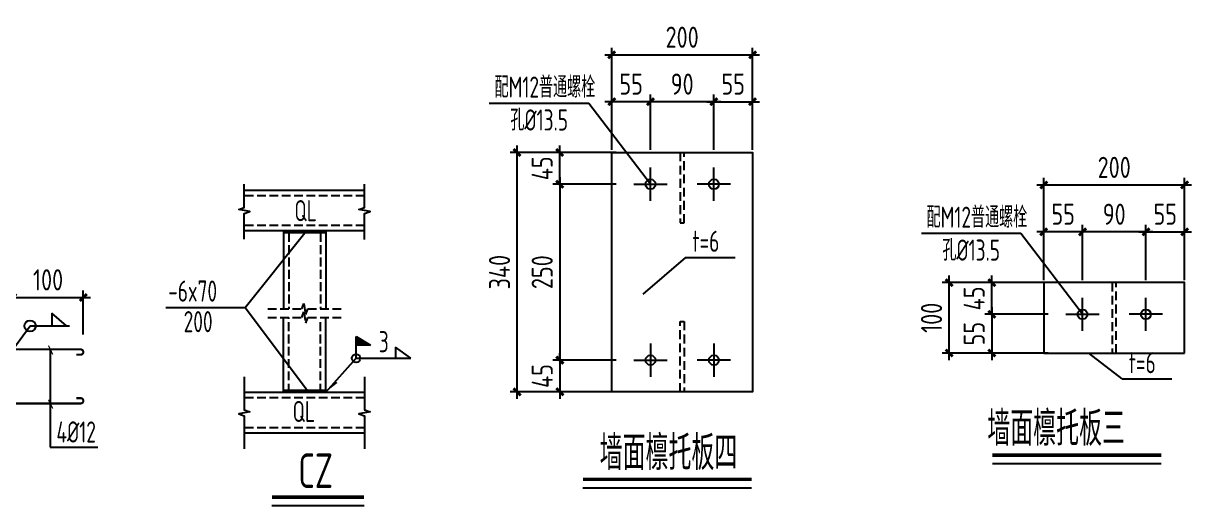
# Model space of a CAD drawing. Extents: x 180850 to 1400258, y 48356 to 327067.
# Drawn here: x 1119309 to 1152494, y 163313 to 177015 of the extents above; entities that cross this region are included whole.
import ezdxf

# ---------------------------------------------------------------- set-up
doc = ezdxf.new("R2010")
doc.units = 0
doc.header["$LTSCALE"] = 1000
for name, pattern in [('CONTINOUS', [0]), ('DASH', [0.35, 0.25, -0.1]), ('DASHED', [0.75, 0.5, -0.25])]:
    doc.linetypes.add(name, pattern=pattern)
for name, color, linetype in [('4', 4, 'CONTINOUS'), ('AXIS', 3, 'Continuous'), ('AXIS_DIM', 3, 'Continuous'), ('DIM', 146, 'Continuous'), ('PUB_TEXT', 7, 'Continuous'), ('PZ', 202, 'Continuous'), ('REIN', 1, 'Continuous'), ('TEXT', 7, 'Continuous'), ('THIN', 7, 'Continuous'), ('YCX', 90, 'Continuous'), ('板', 243, 'Continuous'), ('框线', 252, 'Continuous')]:
    doc.layers.add(name, color=color, linetype=linetype)
doc.styles.add('TSSD_Dimension', font='Tssdeng.shx', dxfattribs={"width": 0.8, "bigfont": 'hztxt.shx'})
doc.styles.add('标准字体', font='tssdeng.shx', dxfattribs={"width": 0.7, "bigfont": 'tssdchn.shx'})
doc.dimstyles.new('TSSD_20_200', dxfattribs={"dimtxt": 600, "dimasz": 200, "dimexe": 200, "dimexo": 500, "dimgap": 200, "dimtad": 1, "dimdec": 0, "dimlfac": 0.05, "dimzin": 0, "dimdsep": 46, "dimtxsty": 'TSSD_Dimension', "dimblk": 'ARCHTICK', "dimblk1": 'ARCHTICK', "dimblk2": 'ARCHTICK', "dimcen": 0, "dimdle": 200, "dimclrt": 7, "dimadec": 0, "dimazin": 0, "dimtfac": 1, "dimtdec": 0, "dimtix": 1, "dimtmove": 2, "dimatfit": 3, "dimfxl": 1, "dimtolj": 1, "dimtzin": 0, "dimarcsym": 0})

# ---------------------------------------------------------------- blocks, each defined once
blk = doc.blocks.new('_ARROW')
blk.add_solid([(0, 0), (-1, 0.1), (-1, -0.1)])
blk = doc.blocks.new('_ArchTick')
at = {"color": 0, "linetype": 'ByBlock', "const_width": 0.4}
blk.add_lwpolyline([(-0.5, -0.5), (0.5, 0.5)], dxfattribs=at)
blk = doc.blocks.new('*D581')
at = {"layer": 'AXIS', "color": 0, "linetype": 'ByBlock', "lineweight": -2, "transparency": 16777216}
for p, q in [((1151194, 169721), (1151194, 171292)), ((1152294, 169721), (1152294, 171292)), ((1150994, 171092), (1152494, 171092))]:
    blk.add_line(p, q, dxfattribs=at)
at = {"layer": 'Defpoints', "color": 0, "linetype": 'ByBlock', "transparency": 16777216}
for p in [(1152294, 171092), (1151194, 169221), (1152294, 169221)]:
    blk.add_point(p, dxfattribs=at)
at = {"layer": 'AXIS', "color": 0, "linetype": 'ByBlock', "lineweight": -2, "transparency": 16777216, "xscale": 200, "yscale": 200, "zscale": 200, "rotation": 180}
blk.add_blockref('_ArchTick', (1151194, 171092), dxfattribs=at)
at = {"layer": 'AXIS', "color": 0, "linetype": 'ByBlock', "lineweight": -2, "transparency": 16777216, "xscale": 200, "yscale": 200, "zscale": 200}
blk.add_blockref('_ArchTick', (1152294, 171092), dxfattribs=at)
at = {"layer": 'AXIS', "color": 7, "linetype": 'ByBlock', "transparency": 16777216, "insert": (1151744, 171592), "char_height": 600, "attachment_point": 5, "style": 'TSSD_Dimension'}
blk.add_mtext('\\A1;55', dxfattribs=at)
blk = doc.blocks.new('*D582')
at = {"layer": 'AXIS', "color": 0, "linetype": 'ByBlock', "lineweight": -2, "transparency": 16777216}
for p, q in [((1149394, 169721), (1149394, 171292)), ((1151194, 169721), (1151194, 171292)), ((1151394, 171092), (1149194, 171092))]:
    blk.add_line(p, q, dxfattribs=at)
at = {"layer": 'Defpoints', "color": 0, "linetype": 'ByBlock', "transparency": 16777216}
for p in [(1149394, 171092), (1149394, 169221), (1151194, 169221)]:
    blk.add_point(p, dxfattribs=at)
at = {"layer": 'AXIS', "color": 0, "linetype": 'ByBlock', "lineweight": -2, "transparency": 16777216, "xscale": 200, "yscale": 200, "zscale": 200, "rotation": 180}
blk.add_blockref('_ArchTick', (1149394, 171092), dxfattribs=at)
at = {"layer": 'AXIS', "color": 0, "linetype": 'ByBlock', "lineweight": -2, "transparency": 16777216, "xscale": 200, "yscale": 200, "zscale": 200}
blk.add_blockref('_ArchTick', (1151194, 171092), dxfattribs=at)
at = {"layer": 'AXIS', "color": 7, "linetype": 'ByBlock', "transparency": 16777216, "insert": (1150294, 171592), "char_height": 600, "attachment_point": 5, "style": 'TSSD_Dimension'}
blk.add_mtext('\\A1;90', dxfattribs=at)
blk = doc.blocks.new('*D583')
at = {"layer": 'AXIS', "color": 0, "linetype": 'ByBlock', "lineweight": -2, "transparency": 16777216}
for p, q in [((1148294, 169721), (1148294, 171292)), ((1149394, 169721), (1149394, 171292)), ((1149594, 171092), (1148094, 171092))]:
    blk.add_line(p, q, dxfattribs=at)
at = {"layer": 'Defpoints', "color": 0, "linetype": 'ByBlock', "transparency": 16777216}
for p in [(1148294, 171092), (1148294, 169221), (1149394, 169221)]:
    blk.add_point(p, dxfattribs=at)
at = {"layer": 'AXIS', "color": 0, "linetype": 'ByBlock', "lineweight": -2, "transparency": 16777216, "xscale": 200, "yscale": 200, "zscale": 200, "rotation": 180}
blk.add_blockref('_ArchTick', (1148294, 171092), dxfattribs=at)
at = {"layer": 'AXIS', "color": 0, "linetype": 'ByBlock', "lineweight": -2, "transparency": 16777216, "xscale": 200, "yscale": 200, "zscale": 200}
blk.add_blockref('_ArchTick', (1149394, 171092), dxfattribs=at)
at = {"layer": 'AXIS', "color": 7, "linetype": 'ByBlock', "transparency": 16777216, "insert": (1148844, 171592), "char_height": 600, "attachment_point": 5, "style": 'TSSD_Dimension'}
blk.add_mtext('\\A1;55', dxfattribs=at)
blk = doc.blocks.new('*D584')
at = {"layer": 'AXIS', "color": 0, "linetype": 'ByBlock', "lineweight": -2, "transparency": 16777216}
for p, q in [((1148421, 169649), (1146617, 169649)), ((1146817, 169649), (1146817, 169849)), ((1146817, 168749), (1146817, 169649)), ((1148421, 168749), (1146617, 168749)), ((1146817, 168749), (1146817, 168549))]:
    blk.add_line(p, q, dxfattribs=at)
at = {"layer": 'Defpoints', "color": 0, "linetype": 'ByBlock', "transparency": 16777216}
for p in [(1146817, 169649), (1148921, 169649), (1148921, 168749)]:
    blk.add_point(p, dxfattribs=at)
at = {"layer": 'AXIS', "color": 0, "linetype": 'ByBlock', "lineweight": -2, "transparency": 16777216, "xscale": 200, "yscale": 200, "zscale": 200}
for p, rotation in [((1146817, 169649), 270), ((1146817, 168749), 90)]:
    blk.add_blockref('_ArchTick', p, dxfattribs=dict(at, rotation=rotation))
at = {"layer": 'AXIS', "color": 7, "linetype": 'ByBlock', "transparency": 16777216, "insert": (1146317, 169199), "char_height": 600, "attachment_point": 5, "rotation": 90, "style": 'TSSD_Dimension'}
blk.add_mtext('\\A1;45', dxfattribs=at)
blk = doc.blocks.new('*D528')
at = {"layer": 'AXIS', "color": 0, "linetype": 'ByBlock', "lineweight": -2, "transparency": 16777216}
for p, q in [((1147794, 169649), (1145405, 169649)), ((1145605, 167449), (1145605, 169849)), ((1147794, 167649), (1145405, 167649))]:
    blk.add_line(p, q, dxfattribs=at)
at = {"layer": 'Defpoints', "color": 0, "linetype": 'ByBlock', "transparency": 16777216}
for p in [(1145605, 169649), (1148294, 169649), (1148294, 167649)]:
    blk.add_point(p, dxfattribs=at)
at = {"layer": 'AXIS', "color": 0, "linetype": 'ByBlock', "lineweight": -2, "transparency": 16777216, "xscale": 200, "yscale": 200, "zscale": 200}
for p, rotation in [((1145605, 169649), 90), ((1145605, 167649), 270)]:
    blk.add_blockref('_ArchTick', p, dxfattribs=dict(at, rotation=rotation))
at = {"layer": 'AXIS', "color": 7, "linetype": 'ByBlock', "transparency": 16777216, "insert": (1145105, 168649), "char_height": 600, "attachment_point": 5, "rotation": 90, "style": 'TSSD_Dimension'}
blk.add_mtext('\\A1;100', dxfattribs=at)
blk = doc.blocks.new('*D529')
at = {"layer": 'AXIS', "color": 0, "linetype": 'ByBlock', "lineweight": -2, "transparency": 16777216}
for p, q in [((1148294, 170149), (1148294, 172624)), ((1152294, 170149), (1152294, 172624)), ((1148094, 172424), (1152494, 172424))]:
    blk.add_line(p, q, dxfattribs=at)
at = {"layer": 'Defpoints', "color": 0, "linetype": 'ByBlock', "transparency": 16777216}
for p in [(1152294, 172424), (1148294, 169649), (1152294, 169649)]:
    blk.add_point(p, dxfattribs=at)
at = {"layer": 'AXIS', "color": 0, "linetype": 'ByBlock', "lineweight": -2, "transparency": 16777216, "xscale": 200, "yscale": 200, "zscale": 200, "rotation": 180}
blk.add_blockref('_ArchTick', (1148294, 172424), dxfattribs=at)
at = {"layer": 'AXIS', "color": 0, "linetype": 'ByBlock', "lineweight": -2, "transparency": 16777216, "xscale": 200, "yscale": 200, "zscale": 200}
blk.add_blockref('_ArchTick', (1152294, 172424), dxfattribs=at)
at = {"layer": 'AXIS', "color": 7, "linetype": 'ByBlock', "transparency": 16777216, "insert": (1150294, 172924), "char_height": 600, "attachment_point": 5, "style": 'TSSD_Dimension'}
blk.add_mtext('\\A1;200', dxfattribs=at)
blk = doc.blocks.new('*D594')
at = {"layer": 'AXIS_DIM', "color": 0, "lineweight": -2, "transparency": 16777216}
for p, q in [((1119009, 168733), (1119009, 169427)), ((1121011, 168176), (1121011, 169427)), ((1118809, 169227), (1121211, 169227))]:
    blk.add_line(p, q, dxfattribs=at)
at = {"layer": 'Defpoints', "color": 0, "transparency": 16777216}
for p in [(1121011, 169227), (1119009, 168233), (1121011, 167676)]:
    blk.add_point(p, dxfattribs=at)
at = {"layer": 'AXIS_DIM', "color": 0, "lineweight": -2, "transparency": 16777216, "xscale": 200, "yscale": 200, "zscale": 200, "rotation": 180}
blk.add_blockref('_ArchTick', (1119009, 169227), dxfattribs=at)
at = {"layer": 'AXIS_DIM', "color": 0, "lineweight": -2, "transparency": 16777216, "xscale": 200, "yscale": 200, "zscale": 200}
blk.add_blockref('_ArchTick', (1121011, 169227), dxfattribs=at)
at = {"layer": 'AXIS_DIM', "color": 7, "transparency": 16777216, "insert": (1120010, 169727), "char_height": 600, "attachment_point": 5, "style": 'TSSD_Dimension'}
blk.add_mtext('\\A1;100', dxfattribs=at)
blk = doc.blocks.new('*D611')
at = {"layer": 'AXIS', "color": 0, "linetype": 'ByBlock', "lineweight": -2, "transparency": 16777216}
for p, q in [((1138922, 173418), (1138922, 174989)), ((1140022, 173418), (1140022, 174989)), ((1138722, 174789), (1140222, 174789))]:
    blk.add_line(p, q, dxfattribs=at)
at = {"layer": 'Defpoints', "color": 0, "linetype": 'ByBlock', "transparency": 16777216}
for p in [(1140022, 174789), (1138922, 172918), (1140022, 172918)]:
    blk.add_point(p, dxfattribs=at)
at = {"layer": 'AXIS', "color": 0, "linetype": 'ByBlock', "lineweight": -2, "transparency": 16777216, "xscale": 200, "yscale": 200, "zscale": 200, "rotation": 180}
blk.add_blockref('_ArchTick', (1138922, 174789), dxfattribs=at)
at = {"layer": 'AXIS', "color": 0, "linetype": 'ByBlock', "lineweight": -2, "transparency": 16777216, "xscale": 200, "yscale": 200, "zscale": 200}
blk.add_blockref('_ArchTick', (1140022, 174789), dxfattribs=at)
at = {"layer": 'AXIS', "color": 7, "linetype": 'ByBlock', "transparency": 16777216, "insert": (1139472, 175289), "char_height": 600, "attachment_point": 5, "style": 'TSSD_Dimension'}
blk.add_mtext('\\A1;55', dxfattribs=at)
blk = doc.blocks.new('*D612')
at = {"layer": 'AXIS', "color": 0, "linetype": 'ByBlock', "lineweight": -2, "transparency": 16777216}
for p, q in [((1137122, 173418), (1137122, 174989)), ((1138922, 173418), (1138922, 174989)), ((1139122, 174789), (1136922, 174789))]:
    blk.add_line(p, q, dxfattribs=at)
at = {"layer": 'Defpoints', "color": 0, "linetype": 'ByBlock', "transparency": 16777216}
for p in [(1137122, 174789), (1137122, 172918), (1138922, 172918)]:
    blk.add_point(p, dxfattribs=at)
at = {"layer": 'AXIS', "color": 0, "linetype": 'ByBlock', "lineweight": -2, "transparency": 16777216, "xscale": 200, "yscale": 200, "zscale": 200, "rotation": 180}
blk.add_blockref('_ArchTick', (1137122, 174789), dxfattribs=at)
at = {"layer": 'AXIS', "color": 0, "linetype": 'ByBlock', "lineweight": -2, "transparency": 16777216, "xscale": 200, "yscale": 200, "zscale": 200}
blk.add_blockref('_ArchTick', (1138922, 174789), dxfattribs=at)
at = {"layer": 'AXIS', "color": 7, "linetype": 'ByBlock', "transparency": 16777216, "insert": (1138022, 175289), "char_height": 600, "attachment_point": 5, "style": 'TSSD_Dimension'}
blk.add_mtext('\\A1;90', dxfattribs=at)
blk = doc.blocks.new('*D613')
at = {"layer": 'AXIS', "color": 0, "linetype": 'ByBlock', "lineweight": -2, "transparency": 16777216}
for p, q in [((1136022, 173418), (1136022, 174989)), ((1137122, 173418), (1137122, 174989)), ((1137322, 174789), (1135822, 174789))]:
    blk.add_line(p, q, dxfattribs=at)
at = {"layer": 'Defpoints', "color": 0, "linetype": 'ByBlock', "transparency": 16777216}
for p in [(1136022, 174789), (1136022, 172918), (1137122, 172918)]:
    blk.add_point(p, dxfattribs=at)
at = {"layer": 'AXIS', "color": 0, "linetype": 'ByBlock', "lineweight": -2, "transparency": 16777216, "xscale": 200, "yscale": 200, "zscale": 200, "rotation": 180}
blk.add_blockref('_ArchTick', (1136022, 174789), dxfattribs=at)
at = {"layer": 'AXIS', "color": 0, "linetype": 'ByBlock', "lineweight": -2, "transparency": 16777216, "xscale": 200, "yscale": 200, "zscale": 200}
blk.add_blockref('_ArchTick', (1137122, 174789), dxfattribs=at)
at = {"layer": 'AXIS', "color": 7, "linetype": 'ByBlock', "transparency": 16777216, "insert": (1136572, 175289), "char_height": 600, "attachment_point": 5, "style": 'TSSD_Dimension'}
blk.add_mtext('\\A1;55', dxfattribs=at)
blk = doc.blocks.new('*D614')
at = {"layer": 'AXIS', "color": 0, "linetype": 'ByBlock', "lineweight": -2, "transparency": 16777216}
for p, q in [((1136150, 173346), (1134346, 173346)), ((1134546, 173346), (1134546, 173546)), ((1134546, 172446), (1134546, 173346)), ((1136150, 172446), (1134346, 172446)), ((1134546, 172446), (1134546, 172246))]:
    blk.add_line(p, q, dxfattribs=at)
at = {"layer": 'Defpoints', "color": 0, "linetype": 'ByBlock', "transparency": 16777216}
for p in [(1134546, 173346), (1136650, 173346), (1136650, 172446)]:
    blk.add_point(p, dxfattribs=at)
at = {"layer": 'AXIS', "color": 0, "linetype": 'ByBlock', "lineweight": -2, "transparency": 16777216, "xscale": 200, "yscale": 200, "zscale": 200}
for p, rotation in [((1134546, 173346), 270), ((1134546, 172446), 90)]:
    blk.add_blockref('_ArchTick', p, dxfattribs=dict(at, rotation=rotation))
at = {"layer": 'AXIS', "color": 7, "linetype": 'ByBlock', "transparency": 16777216, "insert": (1134046, 172896), "char_height": 600, "attachment_point": 5, "rotation": 90, "style": 'TSSD_Dimension'}
blk.add_mtext('\\A1;45', dxfattribs=at)
blk = doc.blocks.new('*D560')
at = {"layer": 'AXIS', "color": 0, "linetype": 'ByBlock', "lineweight": -2, "transparency": 16777216}
for p, q in [((1134546, 172646), (1134546, 167246)), ((1135950, 172446), (1134346, 172446)), ((1136150, 167446), (1134346, 167446))]:
    blk.add_line(p, q, dxfattribs=at)
at = {"layer": 'Defpoints', "color": 0, "linetype": 'ByBlock', "transparency": 16777216}
for p in [(1136450, 172446), (1134546, 167446), (1136650, 167446)]:
    blk.add_point(p, dxfattribs=at)
at = {"layer": 'AXIS', "color": 0, "linetype": 'ByBlock', "lineweight": -2, "transparency": 16777216, "xscale": 200, "yscale": 200, "zscale": 200}
for p, rotation in [((1134546, 172446), 90), ((1134546, 167446), 270)]:
    blk.add_blockref('_ArchTick', p, dxfattribs=dict(at, rotation=rotation))
at = {"layer": 'AXIS', "color": 7, "linetype": 'ByBlock', "transparency": 16777216, "insert": (1134046, 169946), "char_height": 600, "attachment_point": 5, "rotation": 90, "style": 'TSSD_Dimension'}
blk.add_mtext('\\A1;250', dxfattribs=at)
blk = doc.blocks.new('*D561')
at = {"layer": 'AXIS', "color": 0, "linetype": 'ByBlock', "lineweight": -2, "transparency": 16777216}
for p, q in [((1134548, 167446), (1134548, 167646)), ((1136123, 167446), (1134348, 167446)), ((1134548, 167446), (1134548, 166546)), ((1136123, 166546), (1134348, 166546)), ((1134548, 166546), (1134548, 166346))]:
    blk.add_line(p, q, dxfattribs=at)
at = {"layer": 'Defpoints', "color": 0, "linetype": 'ByBlock', "transparency": 16777216}
for p in [(1136623, 167446), (1134548, 166546), (1136623, 166546)]:
    blk.add_point(p, dxfattribs=at)
at = {"layer": 'AXIS', "color": 0, "linetype": 'ByBlock', "lineweight": -2, "transparency": 16777216, "xscale": 200, "yscale": 200, "zscale": 200}
for p, rotation in [((1134548, 167446), 270), ((1134548, 166546), 90)]:
    blk.add_blockref('_ArchTick', p, dxfattribs=dict(at, rotation=rotation))
at = {"layer": 'AXIS', "color": 7, "linetype": 'ByBlock', "transparency": 16777216, "insert": (1134048, 166996), "char_height": 600, "attachment_point": 5, "rotation": 90, "style": 'TSSD_Dimension'}
blk.add_mtext('\\A1;45', dxfattribs=at)
blk = doc.blocks.new('*D615')
at = {"layer": 'AXIS', "color": 0, "linetype": 'ByBlock', "lineweight": -2, "transparency": 16777216}
for p, q in [((1135522, 173346), (1133134, 173346)), ((1133334, 166346), (1133334, 173546)), ((1135523, 166546), (1133134, 166546))]:
    blk.add_line(p, q, dxfattribs=at)
at = {"layer": 'Defpoints', "color": 0, "linetype": 'ByBlock', "transparency": 16777216}
for p in [(1133334, 173346), (1136022, 173346), (1136023, 166546)]:
    blk.add_point(p, dxfattribs=at)
at = {"layer": 'AXIS', "color": 0, "linetype": 'ByBlock', "lineweight": -2, "transparency": 16777216, "xscale": 200, "yscale": 200, "zscale": 200}
for p, rotation in [((1133334, 173346), 90), ((1133334, 166546), 270)]:
    blk.add_blockref('_ArchTick', p, dxfattribs=dict(at, rotation=rotation))
at = {"layer": 'AXIS', "color": 7, "linetype": 'ByBlock', "transparency": 16777216, "insert": (1132834, 169946), "char_height": 600, "attachment_point": 5, "rotation": 90, "style": 'TSSD_Dimension'}
blk.add_mtext('\\A1;340', dxfattribs=at)
blk = doc.blocks.new('*D616')
at = {"layer": 'AXIS', "color": 0, "linetype": 'ByBlock', "lineweight": -2, "transparency": 16777216}
for p, q in [((1136022, 173846), (1136022, 176321)), ((1140022, 173846), (1140022, 176321)), ((1135822, 176121), (1140222, 176121))]:
    blk.add_line(p, q, dxfattribs=at)
at = {"layer": 'Defpoints', "color": 0, "linetype": 'ByBlock', "transparency": 16777216}
for p in [(1140022, 176121), (1136022, 173346), (1140022, 173346)]:
    blk.add_point(p, dxfattribs=at)
at = {"layer": 'AXIS', "color": 0, "linetype": 'ByBlock', "lineweight": -2, "transparency": 16777216, "xscale": 200, "yscale": 200, "zscale": 200, "rotation": 180}
blk.add_blockref('_ArchTick', (1136022, 176121), dxfattribs=at)
at = {"layer": 'AXIS', "color": 0, "linetype": 'ByBlock', "lineweight": -2, "transparency": 16777216, "xscale": 200, "yscale": 200, "zscale": 200}
blk.add_blockref('_ArchTick', (1140022, 176121), dxfattribs=at)
at = {"layer": 'AXIS', "color": 7, "linetype": 'ByBlock', "transparency": 16777216, "insert": (1138022, 176621), "char_height": 600, "attachment_point": 5, "style": 'TSSD_Dimension'}
blk.add_mtext('\\A1;200', dxfattribs=at)
blk = doc.blocks.new('*D567')
at = {"layer": 'AXIS', "color": 0, "linetype": 'ByBlock', "lineweight": -2, "transparency": 16777216}
for p, q in [((1146817, 168949), (1146817, 167449)), ((1148421, 168749), (1146617, 168749)), ((1148421, 167649), (1146617, 167649))]:
    blk.add_line(p, q, dxfattribs=at)
at = {"layer": 'Defpoints', "color": 0, "linetype": 'ByBlock', "transparency": 16777216}
for p in [(1148921, 168749), (1146817, 167649), (1148921, 167649)]:
    blk.add_point(p, dxfattribs=at)
at = {"layer": 'AXIS', "color": 0, "linetype": 'ByBlock', "lineweight": -2, "transparency": 16777216, "xscale": 200, "yscale": 200, "zscale": 200}
for p, rotation in [((1146817, 168749), 90), ((1146817, 167649), 270)]:
    blk.add_blockref('_ArchTick', p, dxfattribs=dict(at, rotation=rotation))
at = {"layer": 'AXIS', "color": 7, "linetype": 'ByBlock', "transparency": 16777216, "insert": (1146317, 168199), "char_height": 600, "attachment_point": 5, "rotation": 90, "style": 'TSSD_Dimension'}
blk.add_mtext('\\A1;55', dxfattribs=at)

msp = doc.modelspace()

# ---------------------------------------------------------------- hatches: boundary and pattern name
at = {"linetype": 'ByBlock'}
msp.add_hatch(color=3, dxfattribs=at).paths.add_polyline_path([(1129165.07, 167869.98), (1128758.26, 168122.73), (1128758.26, 167869.98)])

# ---------------------------------------------------------------- linework, layer by layer
at = {"color": 3, "linetype": 'ByBlock'}
for p, q in [((1125605.33, 168941.67), (1127300.73, 171060.22)), ((1123354.1, 168941.67), (1125605.33, 168941.67)), ((1125605.33, 168941.67), (1127377.9, 166581.98)), ((1128758.26, 167501.57), (1128758.26, 168122.73)), ((1128758.26, 168122.73), (1129165.07, 167869.98)), ((1129165.07, 167869.98), (1128758.26, 167869.98)), ((1130311.03, 167501.57), (1129881.17, 167818.72)), ((1129881.17, 167818.72), (1129881.17, 167501.57)), ((1128758.26, 167501.57), (1130311.03, 167501.57))]:
    msp.add_line(p, q, dxfattribs=at)
for p, q in [((1127900.82, 171060.22), (1126700.64, 171060.22)), ((1127900.82, 166581.98), (1126700.64, 166581.98))]:
    msp.add_line(p, q)
at = {"color": 3, "linetype": 'ByBlock', "elevation": 0}
msp.add_lwpolyline([(1127900.82, 166540.9), (1128758.26, 167501.57)], dxfattribs=at)
at = {"color": 3, "const_width": 100, "elevation": 0}
for points in [[(1146835.84, 164748.63), (1151628.55, 164748.63)], [(1135202.88, 164058.96), (1139995.59, 164058.96)], [(1126369.1, 163552.9), (1128987.47, 163552.9)]]:
    msp.add_lwpolyline(points, dxfattribs=at)
at = {"color": 3, "elevation": 0}
for points in [[(1146835.84, 164508.63), (1151628.55, 164508.63)], [(1135202.88, 163818.96), (1139995.59, 163818.96)], [(1126369.1, 163312.9), (1128987.47, 163312.9)]]:
    msp.add_lwpolyline(points, dxfattribs=at)
msp.add_circle((1119499.14, 168416.92), 160.44)
at = {"color": 3, "linetype": 'ByBlock'}
msp.add_circle((1128758.26, 167501.57), 119.06, dxfattribs=at)
at = {"layer": '4'}
for p, q in [((1128999.35, 172267.03), (1125584.6, 172267.03)), ((1128999.35, 171118.32), (1125584.6, 171118.32)), ((1126700.64, 171118.32), (1126700.64, 168900.07)), ((1127900.82, 171118.32), (1127900.82, 168900.07)), ((1126700.64, 166523.87), (1126700.64, 168658.58)), ((1127900.82, 166523.87), (1127900.82, 168658.58)), ((1128999.35, 166523.87), (1125584.6, 166523.87)), ((1128999.35, 165375.16), (1125584.6, 165375.16))]:
    msp.add_line(p, q, dxfattribs=at)
at = {"layer": '4', "color": 8, "linetype": 'DASH'}
for p, q in [((1128999.35, 172117.03), (1125584.6, 172117.03)), ((1128999.35, 171268.32), (1125584.6, 171268.32)), ((1126850.64, 171060.22), (1126850.64, 168900.07)), ((1127750.82, 171060.22), (1127750.82, 168900.07)), ((1126850.64, 166523.87), (1126850.64, 168658.58)), ((1127750.82, 166523.87), (1127750.82, 168619.81)), ((1128999.35, 166373.87), (1125584.6, 166373.87)), ((1128999.35, 165525.16), (1125584.6, 165525.16))]:
    msp.add_line(p, q, dxfattribs=at)
at = {"layer": '4', "elevation": 0}
for points in [[(1125584.6, 170886.79), (1125584.6, 171612.18), (1125742.1, 171669.51), (1125427.1, 171725.05), (1125584.6, 171780.93), (1125584.6, 172445.02)], [(1128999.35, 170876.57), (1128999.35, 171612.18), (1129156.85, 171669.51), (1128841.85, 171725.05), (1128999.35, 171780.93), (1128999.35, 172445.02)], [(1125584.6, 166973.87), (1125584.6, 166033.89), (1125742.1, 165976.57), (1125427.1, 165921.03), (1125584.6, 165865.14), (1125584.6, 164925.16)], [(1128999.35, 166973.87), (1128999.35, 166033.89), (1129156.85, 165976.57), (1128841.85, 165921.03), (1128999.35, 165865.14), (1128999.35, 164925.16)]]:
    msp.add_lwpolyline(points, dxfattribs=at)
at = {"layer": '4', "color": 8, "linetype": 'DASH', "elevation": 0}
for points in [[(1126250.64, 168900.07), (1127216.35, 168900.07), (1127273.68, 169057.57), (1127329.22, 168742.57), (1127385.1, 168900.07), (1128350.82, 168900.07)], [(1126250.64, 168658.58), (1127216.35, 168658.58), (1127273.68, 168816.08), (1127329.22, 168501.08), (1127385.1, 168658.58), (1128350.82, 168658.58)]]:
    msp.add_lwpolyline(points, dxfattribs=at)
at = {"layer": 'AXIS', "linetype": 'ByBlock'}
for p, q in [((1135366.47, 174740.62), (1132544.54, 174740.62)), ((1137122.47, 172445.62), (1135366.47, 174740.62)), ((1147637.58, 171043.96), (1144815.66, 171043.96)), ((1149393.58, 168748.96), (1147637.58, 171043.96)), ((1138120.96, 170361.05), (1136908.49, 169321.48)), ((1138120.96, 170361.05), (1139531.63, 170361.05)), ((1150516.16, 166912.18), (1149574.84, 167648.98)), ((1150516.16, 166912.18), (1151926.82, 166912.18))]:
    msp.add_line(p, q, dxfattribs=at)
at = {"layer": 'DIM', "const_width": 35.2}
for points in [[(1120142.78, 167609.1), (1120022.09, 167857.77)], [(1120142.78, 166073.54), (1120022.09, 166322.21)]]:
    msp.add_lwpolyline(points, dxfattribs=at)
at = {"layer": 'PZ', "elevation": 0}
for points in [[(1136022.53, 166545.68), (1136022.42, 173345.62), (1140022.41, 173345.64), (1140022.52, 166545.7)], [(1152293.5, 167648.96), (1152293.61, 169648.96), (1148293.61, 169648.99), (1148293.51, 167648.99)]]:
    msp.add_lwpolyline(points, close=True, dxfattribs=at)
at = {"layer": 'PZ'}
for centre in [(1137122.47, 172445.62), (1138922.47, 172445.62), (1149393.58, 168748.96), (1151193.58, 168748.96), (1137122.53, 167445.65), (1138922.53, 167445.7)]:
    msp.add_circle(centre, 140, dxfattribs=at)
at = {"layer": 'REIN', "color": 1, "const_width": 60.34}
for points in [[(1118841.04, 167751.21), (1120935.48, 167751.21, -1), (1120935.48, 167600.35), (1120814.79, 167600.35)], [(1118841.04, 166215.65), (1120935.48, 166215.65, 1), (1120935.48, 166366.52), (1120814.79, 166366.52)]]:
    msp.add_lwpolyline(points, format="xyb", dxfattribs=at)
at = {"layer": 'THIN'}
for p, q in [((1120112.96, 168780.2), (1120112.96, 168417.77)), ((1120530.58, 168417.77), (1120112.96, 168780.2)), ((1119008.82, 167751.21), (1119499.14, 168416.92)), ((1119499.14, 168416.92), (1119912.02, 168416.92)), ((1119499.14, 168416.92), (1120617.55, 168416.92))]:
    msp.add_line(p, q, dxfattribs=at)
at = {"layer": 'YCX'}
for p, q in [((1120073.81, 167751.21), (1120073.81, 164970.49)), ((1120073.81, 164970.49), (1121420.62, 164970.49))]:
    msp.add_line(p, q, dxfattribs=at)
at = {"layer": '板', "linetype": 'DASHED', "ltscale": 0.5}
for p, q in [((1137962.37, 173345.63), (1137962.42, 171345.63)), ((1138082.42, 171345.63), (1138082.37, 173345.63)), ((1137962.42, 171345.63), (1138082.42, 171345.63)), ((1150233.49, 169648.97), (1150233.53, 167648.97)), ((1150353.53, 167648.97), (1150353.49, 169648.97)), ((1137962.37, 166545.67), (1137962.42, 168545.67)), ((1137962.42, 168545.67), (1138082.42, 168545.67)), ((1138082.42, 168545.66), (1138082.37, 166545.66)), ((1150233.53, 167648.97), (1150353.53, 167648.97))]:
    msp.add_line(p, q, dxfattribs=at)
at = {"layer": '框线'}
for p, q in [((1137122.47, 171973.48), (1137122.47, 172917.75)), ((1138922.47, 171973.48), (1138922.47, 172917.75)), ((1136650.33, 172445.62), (1137594.6, 172445.62)), ((1139394.6, 172445.62), (1138450.33, 172445.62)), ((1149393.58, 168276.83), (1149393.58, 169221.1)), ((1151193.58, 168276.83), (1151193.58, 169221.1)), ((1148921.45, 168748.96), (1149865.72, 168748.96)), ((1151665.72, 168748.96), (1150721.45, 168748.96)), ((1137122.51, 167917.79), (1137122.54, 166973.52)), ((1138922.51, 167917.84), (1138922.54, 166973.57)), ((1136650.39, 167445.64), (1137594.66, 167445.66)), ((1139394.66, 167445.71), (1138450.39, 167445.69))]:
    msp.add_line(p, q, dxfattribs=at)

# ---------------------------------------------------------------- block references
at = {"color": 4, "linetype": 'ByBlock', "xscale": 418.3335519321885, "yscale": 418.3335519321885, "zscale": 418.3335519321885, "rotation": 223.6897339213058}
msp.add_blockref('_ARROW', (1127900.82, 166540.9), dxfattribs=at)

# ---------------------------------------------------------------- texts
at = {"style": '标准字体', "width": 0.7}
for s, p in [('墙面檩托板三', (1146689.84, 165014.22)), ('墙面檩托板四', (1135678.18, 164324.55))]:
    msp.add_text(s, height=980, dxfattribs=at).set_placement(p)
at = {"layer": 'PUB_TEXT', "style": '标准字体', "width": 0.7}
for s, height, p in [('配M12普通螺栓', 600, (1132692.54, 174904.62)), ('孔%%c13.5', 600, (1133141.52, 173969.62)), ('配M12普通螺栓', 600, (1144963.66, 171207.96)), ('t=6', 600, (1138313.08, 170523.73)), ('孔%%c13.5', 600, (1145412.64, 170272.96)), ('t=6', 600, (1150708.27, 167074.86)), ('CZ', 980, (1127118.41, 163814.95))]:
    msp.add_text(s, height=height, dxfattribs=at).set_placement(p)
at = {"layer": 'TEXT', "style": '标准字体', "width": 0.7}
msp.add_text('4%%C12', height=600, dxfattribs=at).set_placement((1120248.06, 165105.27))
at = {"layer": 'THIN', "style": '标准字体', "width": 0.7}
for s, p in [('QL', (1127007.04, 171393.92)), ('-6x70', (1123421.42, 169109.45)), ('200', (1123861.64, 168240.14)), ('3', (1129404.21, 167669.92)), ('QL', (1126955.8, 165688.99))]:
    msp.add_text(s, height=600, dxfattribs=at).set_placement(p)

# ---------------------------------------------------------------- dimensions: what is measured, and where the dimension line sits
at = {"layer": 'AXIS', "linetype": 'ByBlock'}
for base, p1, p2, picture, middle in [((1140022.41, 176121.04), (1136022.42, 173345.62), (1140022.41, 173345.64), '*D616', (1138022.42, 176621.04)), ((1136022.47, 174788.53), (1137122.47, 172917.75), (1136022.47, 172917.75), '*D613', (1136572.47, 175288.53)), ((1137122.47, 174788.53), (1138922.47, 172917.75), (1137122.47, 172917.75), '*D612', (1138022.47, 175288.53)), ((1140022.47, 174788.53), (1138922.47, 172917.75), (1140022.47, 172917.75), '*D611', (1139472.47, 175288.53)), ((1152293.53, 172424.38), (1148293.53, 169648.96), (1152293.53, 169648.99), '*D529', (1150293.53, 172924.38)), ((1148293.58, 171091.87), (1149393.58, 169221.1), (1148293.58, 169221.1), '*D583', (1148843.58, 171591.87)), ((1149393.58, 171091.87), (1151193.58, 169221.1), (1149393.58, 169221.1), '*D582', (1150293.58, 171591.87)), ((1152293.58, 171091.87), (1151193.58, 169221.1), (1152293.58, 169221.1), '*D581', (1151743.58, 171591.87))]:
    dim = msp.add_linear_dim(base=base, p1=p1, p2=p2, dimstyle='TSSD_20_200', dxfattribs=at)
    dim.commit()
    dim.dimension.update_dxf_attribs({"geometry": picture, "text_midpoint": middle})
for base, p1, p2, angle, picture, middle in [((1133334.04, 173345.62), (1136022.55, 166545.68), (1136022.42, 173345.62), 90, '*D615', (1132834.04, 169945.65)), ((1134546.09, 173345.62), (1136650.33, 172445.62), (1136650.33, 173345.62), 90, '*D614', (1134046.09, 172895.62)), ((1134546.1, 167445.64), (1136450.33, 172445.62), (1136650.39, 167445.64), 90, '*D560', (1134046.1, 169945.63)), ((1145605.15, 169648.96), (1148293.51, 167648.99), (1148293.53, 169648.96), 90, '*D528', (1145105.15, 168648.97)), ((1146817.2, 169648.96), (1148921.45, 168748.96), (1148921.44, 169648.96), 90, '*D584', (1146317.2, 169198.96)), ((1146817.2, 167648.98), (1148921.45, 168748.96), (1148921.44, 167648.98), 270, '*D567', (1146317.2, 168198.97)), ((1134548.08, 166545.68), (1136622.55, 167445.66), (1136622.55, 166545.68), 90, '*D561', (1134048.08, 166995.67))]:
    dim = msp.add_linear_dim(base=base, p1=p1, p2=p2, angle=angle, dimstyle='TSSD_20_200', dxfattribs=at)
    dim.commit()
    dim.dimension.update_dxf_attribs({"geometry": picture, "text_midpoint": middle})
at = {"layer": 'AXIS_DIM'}
dim = msp.add_linear_dim(base=(1121010.91, 169226.65), p1=(1119008.82, 168233.43), p2=(1121010.91, 167675.78), dimstyle='TSSD_20_200', dxfattribs=at)
dim.commit()
dim.dimension.update_dxf_attribs({"geometry": '*D594', "text_midpoint": (1120009.86, 169726.65)})

doc.saveas('drawing.dxf')
